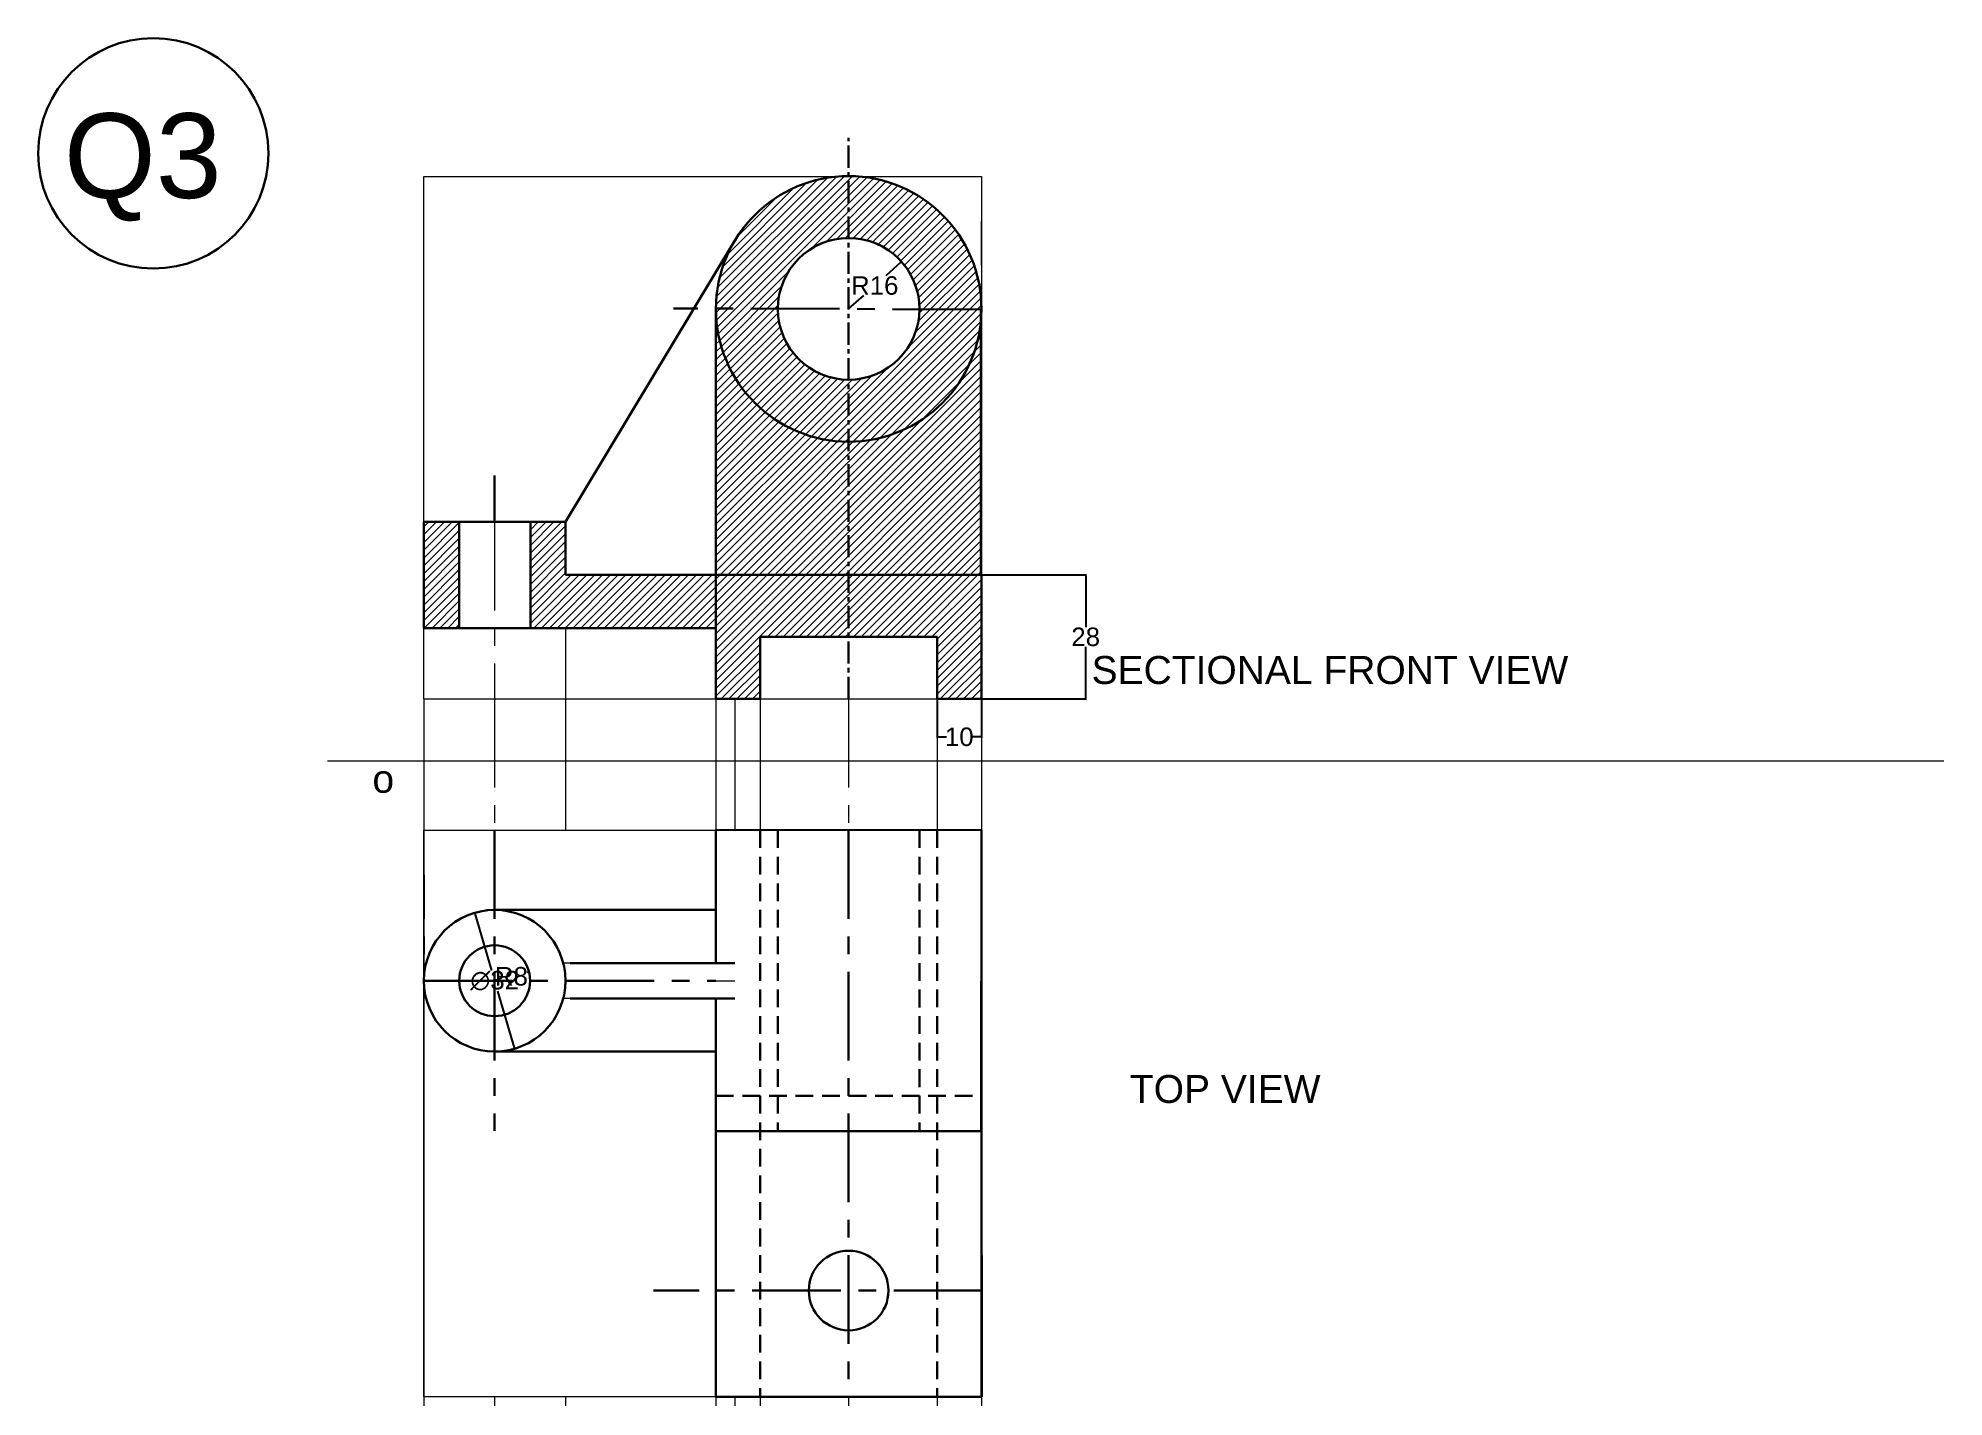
# Model space of a CAD drawing. Header units: millimetres. Extents: x -87 to 344, y -158 to 149.
import ezdxf

# ---------------------------------------------------------------- set-up
doc = ezdxf.new("R2010")
doc.units = ezdxf.units.MM
doc.header["$LTSCALE"] = 4
doc.header["$MEASUREMENT"] = 0
doc.linetypes.add('CENTER', pattern=[2, 1.25, -0.25, 0.25, -0.25])
doc.linetypes.add('HIDDEN', pattern=[0.375, 0.25, -0.125])
doc.styles.add('Annotative', font='arial.ttf')
doc.styles.get("Standard").update_dxf_attribs({"font": 'arial.ttf'})
doc.dimstyles.get("Standard").update_dxf_attribs({"dimtxt": 4.18, "dimasz": 0.18, "dimexe": 0.18, "dimexo": 0.0625, "dimgap": 0.09, "dimtad": 0, "dimtih": 1, "dimtoh": 1, "dimdec": 0, "dimzin": 0, "dimdsep": 46, "dimtxsty": 'Annotative', "dimcen": 0.09, "dimclrt": 256, "dimadec": 0, "dimazin": 0, "dimtfac": 1, "dimtdec": 0, "dimtix": 1, "dimtofl": 0, "dimtmove": 0, "dimatfit": 2, "dimfxl": 1, "dimtolj": 1, "dimtzin": 0, "dimarcsym": 0})

# ---------------------------------------------------------------- blocks, each defined once
blk = doc.blocks.new('*D2')
at = {"color": 0, "lineweight": -2, "ltscale": 4, "transparency": 16777216}
for p, q in [((116, -0.06), (116, -8.76)), ((126, -0.06), (126, -8.76)), ((116.18, -8.58), (118.12, -8.58)), ((125.82, -8.58), (123.88, -8.58))]:
    blk.add_line(p, q, dxfattribs=at)
at = {"color": 0, "lineweight": 15, "ltscale": 4, "transparency": 16777216}
for points in [[(116.18, -8.55), (116.18, -8.61), (116, -8.58)], [(125.82, -8.55), (125.82, -8.61), (126, -8.58)]]:
    blk.add_solid(points, dxfattribs=at)
at = {"layer": 'Defpoints', "color": 0, "lineweight": 15, "ltscale": 4, "transparency": 16777216}
for p in [(116, 0), (126, 0), (126, -8.58)]:
    blk.add_point(p, dxfattribs=at)
at = {"lineweight": 15, "ltscale": 4, "transparency": 16777216, "insert": (121, -8.58), "char_height": 4.18, "attachment_point": 5, "style": 'Annotative'}
blk.add_mtext('\\A1;10', dxfattribs=at)
blk = doc.blocks.new('*D3')
at = {"color": 0, "lineweight": -2, "ltscale": 4, "transparency": 16777216}
for p, q in [((126.06, 28), (149.75, 28)), ((149.57, 27.82), (149.57, 16.22)), ((149.57, 0.18), (149.57, 11.78)), ((126.06, 0), (149.75, 0))]:
    blk.add_line(p, q, dxfattribs=at)
at = {"color": 0, "lineweight": 15, "ltscale": 4, "transparency": 16777216}
for points in [[(149.54, 27.82), (149.6, 27.82), (149.57, 28)], [(149.54, 0.18), (149.6, 0.18), (149.57, 0)]]:
    blk.add_solid(points, dxfattribs=at)
at = {"layer": 'Defpoints', "color": 0, "lineweight": 15, "ltscale": 4, "transparency": 16777216}
for p in [(126, 28), (149.57, 28), (126, 0)]:
    blk.add_point(p, dxfattribs=at)
at = {"lineweight": 15, "ltscale": 4, "transparency": 16777216, "insert": (149.57, 14), "char_height": 4.18, "attachment_point": 5, "style": 'Annotative'}
blk.add_mtext('\\A1;28', dxfattribs=at)
blk = doc.blocks.new('*D4')
at = {"color": 0, "lineweight": -2, "ltscale": 4, "transparency": 16777216}
for p, q in [((107.8, 98.63), (104.39, 95.59)), ((96, 88.1), (99.41, 91.14))]:
    blk.add_line(p, q, dxfattribs=at)
at = {"color": 0, "lineweight": 15, "ltscale": 4, "transparency": 16777216}
blk.add_solid([(107.78, 98.65), (107.82, 98.61), (107.94, 98.75)], dxfattribs=at)
at = {"layer": 'Defpoints', "color": 0, "lineweight": 15, "ltscale": 4, "transparency": 16777216}
for p in [(107.94, 98.75), (96, 88.1)]:
    blk.add_point(p, dxfattribs=at)
at = {"lineweight": 15, "ltscale": 4, "transparency": 16777216, "insert": (101.9, 93.36), "char_height": 4.18, "attachment_point": 5, "style": 'Annotative'}
blk.add_mtext('\\A1;R16', dxfattribs=at)
blk = doc.blocks.new('*D5')
at = {"color": 0, "lineweight": -2, "ltscale": 4, "transparency": 16777216}
for p, q in [((16, -63.66), (16.32, -63.58)), ((23.57, -61.71), (23.25, -61.79))]:
    blk.add_line(p, q, dxfattribs=at)
at = {"color": 0, "lineweight": 15, "ltscale": 4, "transparency": 16777216}
blk.add_solid([(23.56, -61.68), (23.58, -61.74), (23.75, -61.66)], dxfattribs=at)
at = {"layer": 'Defpoints', "color": 0, "lineweight": 15, "ltscale": 4, "transparency": 16777216}
for p in [(16, -63.66), (23.75, -61.66)]:
    blk.add_point(p, dxfattribs=at)
at = {"lineweight": 15, "ltscale": 4, "transparency": 16777216, "insert": (19.79, -62.68), "char_height": 4.18, "attachment_point": 5, "style": 'Annotative'}
blk.add_mtext('\\A1;R8', dxfattribs=at)
blk = doc.blocks.new('*D6')
at = {"color": 0, "lineweight": -2, "ltscale": 4, "transparency": 16777216}
for p, q in [((11.54, -48.48), (15.31, -61.32)), ((20.46, -78.84), (16.69, -66))]:
    blk.add_line(p, q, dxfattribs=at)
at = {"color": 0, "lineweight": 15, "ltscale": 4, "transparency": 16777216}
for points in [[(11.57, -48.48), (11.51, -48.49), (11.49, -48.31)], [(20.49, -78.83), (20.43, -78.85), (20.51, -79.01)]]:
    blk.add_solid(points, dxfattribs=at)
at = {"layer": 'Defpoints', "color": 0, "lineweight": 15, "ltscale": 4, "transparency": 16777216}
for p in [(11.49, -48.31), (20.51, -79.01)]:
    blk.add_point(p, dxfattribs=at)
at = {"lineweight": 15, "ltscale": 4, "transparency": 16777216, "insert": (16, -63.66), "char_height": 4.18, "attachment_point": 5, "style": 'Annotative'}
blk.add_mtext('\\A1;∅32', dxfattribs=at)

msp = doc.modelspace()

# ---------------------------------------------------------------- hatches: boundary and pattern name
at = {"lineweight": 15, "ltscale": 4}
h = msp.add_hatch(dxfattribs=at)
h.set_pattern_fill('ANSI31', color=256, scale=10)
h.paths.add_polyline_path([(8, 40), (0, 40), (0, 16), (8, 16)])
h.paths.add_polyline_path([(66, 28), (32, 28), (32, 40), (24.07, 40), (24.07, 16), (66, 16)])
h.paths.add_polyline_path([(80, 88.15), (66, 88.19, 0.415152), (96, 58.1), (96, 72.1, -0.415152)])
h.paths.add_polyline_path([(96, 104.1), (96, 118), (93.6, 118, 0.390055), (66, 88.19), (80, 88.15, -0.413276)])
h.paths.add_polyline_path([(98.4, 118), (96, 118), (96, 104.1, -0.415152), (112, 88.04), (125.9, 88), (125.91, 90.4, 0.369011)])
h.paths.add_polyline_path([(125.9, 85.7), (125.9, 88), (112, 88.04, -0.413276), (96, 72.1), (96, 58.1, 0.390959)])
h.paths.add_polyline_path([(96, 28), (66, 28), (66, 16), (66, 0), (76, 0), (76, 14), (96, 14)])
h.paths.add_polyline_path([(126, 28), (96, 28), (96, 14), (116, 14), (116, 0), (126, 0)])
h.paths.add_polyline_path([(125.9, 85.7, -0.390959), (96, 58.1), (96, 28), (125.9, 28)])
h.paths.add_polyline_path([(96, 58.1, -0.414214), (66, 88.1), (66, 28), (96, 28)])

# ---------------------------------------------------------------- linework, layer by layer
at = {"linetype": 'CENTER', "lineweight": 30}
msp.add_line((96, 0), (96, 126.78), dxfattribs=at)
at = {"lineweight": 15}
for p, q in [((0, 88), (0, 118)), ((0, 118), (126, 118)), ((0, 28), (0, 88)), ((0, 0), (0, 16)), ((0, 0), (16, 0)), ((16, 0), (66, 0)), ((76, 0), (116, 0))]:
    msp.add_line(p, q, dxfattribs=at)
at = {"linetype": 'CENTER', "lineweight": 15, "ltscale": 4}
for p, q in [((126, 118), (125.9, 88)), ((0, 40), (16, 40)), ((16, 40), (16, -6.42)), ((0, -29.66), (0.05, -63.66)), ((126.14, -157.66), (126.21, -133.66))]:
    msp.add_line(p, q, dxfattribs=at)
at = {"lineweight": 5}
for p, q in [((126, 118), (126, 0)), ((66, 0), (76, 0))]:
    msp.add_line(p, q, dxfattribs=at)
at = {"lineweight": 30, "ltscale": 4}
for p, q in [((32, 40), (70.3, 103.58)), ((66, 88.1), (66, 28)), ((125.9, 88), (125.9, 28)), ((8, 40), (8, 16)), ((24.07, 40), (24.07, 16)), ((66, -29.66), (126, -29.6)), ((66, -29.66), (66, -59.66)), ((126, -29.66), (125.97, -97.66)), ((126, -29.66), (126, -157.66)), ((16, -47.66), (66, -47.66)), ((33.03, -59.66), (70.3, -59.66)), ((33.03, -67.66), (70.3, -67.66)), ((66, -67.66), (66, -157.66)), ((16, -79.66), (66, -79.66)), ((125.97, -97.66), (66, -97.66)), ((66, -157.66), (126, -157.66))]:
    msp.add_line(p, q, dxfattribs=at)
at = {"linetype": 'CENTER', "lineweight": 30, "ltscale": 4}
for p, q in [((125.9, 88), (56.43, 88.22)), ((16, 40), (16, 50.48)), ((16, -29.66), (16, -97.58)), ((96, -29.66), (96, -157.66)), ((0.05, -63.66), (66, -63.66)), ((126.21, -133.66), (51.91, -133.66))]:
    msp.add_line(p, q, dxfattribs=at)
at = {"lineweight": 30}
for p, q in [((32, 40), (0, 40)), ((0, 40), (0, 16)), ((32, 28), (32, 40)), ((66, 28), (32, 28)), ((66, 0), (66, 28)), ((66, 28), (126, 28)), ((126, 28), (126, 0)), ((0, 16), (66, 16)), ((116, 14), (76, 14)), ((76, 14), (76, 0)), ((116, 0), (116, 14)), ((76, 0), (66, 0)), ((126, 0), (116, 0))]:
    msp.add_line(p, q, dxfattribs=at)
at = {"lineweight": 15, "ltscale": 4}
for p, q in [((16, 40), (8, 40)), ((16, 40), (24.07, 40)), ((32, 40), (32, 28)), ((-21.77, -13.97), (343.52, -13.97)), ((0, -29.66), (126, -29.66)), ((0, -157.66), (0, -29.66)), ((126, -29.66), (126.14, -157.66)), ((33.03, -59.66), (31.49, -59.66)), ((66, -63.66), (70.3, -63.66)), ((33.03, -67.66), (31.49, -67.66)), ((126.14, -157.66), (0, -157.66))]:
    msp.add_line(p, q, dxfattribs=at)
for p, q in [((0, 16), (0, 28)), ((116, 0), (126, 0))]:
    msp.add_line(p, q)
at = {"color": 51, "lineweight": 15, "ltscale": 4, "true_color": 0xf8f6b0}
for p, q in [((32, 16), (32, -29.66)), ((66, 0), (66, -29.66)), ((70.3, 0), (70.3, -29.66)), ((76, 0), (76, -29.66)), ((116, 0), (116, -29.66))]:
    msp.add_line(p, q, dxfattribs=at)
at = {"color": 51, "linetype": 'CENTER', "lineweight": 15, "ltscale": 4, "true_color": 0xf8f6b0}
for p, q in [((16, 0), (16, -29.66)), ((96, 0), (96, -29.66))]:
    msp.add_line(p, q, dxfattribs=at)
at = {"linetype": 'HIDDEN', "lineweight": 30, "ltscale": 4}
for p, q in [((76, -29.66), (76, -157.66)), ((80, -29.66), (79.98, -97.66)), ((112, -29.67), (111.98, -97.67)), ((116, -29.66), (116, -157.66)), ((66, -89.66), (125.97, -89.69))]:
    msp.add_line(p, q, dxfattribs=at)
at = {"color": 51, "lineweight": 15, "ltscale": 4, "true_color": 0xf8f6b0}
for p in [(0, 0), (126, 0), (32, -157.66), (66, -157.66), (70.3, -157.66), (76, -157.66), (116, -157.66)]:
    msp.add_ray(p, (0, -1), dxfattribs=at)
at = {"color": 51, "linetype": 'CENTER', "lineweight": 15, "ltscale": 4, "true_color": 0xf8f6b0}
for p in [(16, -157.66), (96, -157.66)]:
    msp.add_ray(p, (0, -1), dxfattribs=at)
at = {"lineweight": 30, "ltscale": 4}
for centre, radius in [((-61.15, 123.24), 26.03), ((96, 88.1), 30), ((96, 88.1), 16), ((16, -63.66), 16), ((16, -63.66), 8), ((96, -133.66), 9)]:
    msp.add_circle(centre, radius, dxfattribs=at)

# ---------------------------------------------------------------- texts
msp.add_text('Q3', height=19.139, dxfattribs=at).set_placement((-81.36, 113.15))
at = {"lineweight": 15, "ltscale": 4}
for s, height, p in [('SECTIONAL FRONT VIEW', 6.3097, (150.9, 3.38)), ('o', 6.31, (-11.63, -21.2)), ('TOP VIEW', 6.31, (159.55, -91.27))]:
    msp.add_text(s, height=height, dxfattribs=at).set_placement(p)

# ---------------------------------------------------------------- dimensions: what is measured, and where the dimension line sits
at = {"color": 3, "lineweight": 15, "ltscale": 4}
for center, mpoint, picture, middle in [((96, 88.1), (107.94, 98.75), '*D4', (101.9, 93.36)), ((16, -63.66), (23.75, -61.66), '*D5', (19.79, -62.68))]:
    dim = msp.add_radius_dim(center=center, mpoint=mpoint, dimstyle='Standard', dxfattribs=at)
    dim.commit()
    dim.dimension.update_dxf_attribs({"geometry": picture, "text_midpoint": middle})
dim = msp.add_linear_dim(base=(149.57, 28), p1=(126, 0), p2=(126, 28), angle=90, dimstyle='Standard', dxfattribs=at)
dim.commit()
dim.dimension.update_dxf_attribs({"geometry": '*D3', "text_midpoint": (149.57, 14)})
dim = msp.add_linear_dim(base=(126, -8.58), p1=(116, 0), p2=(126, 0), dimstyle='Standard', dxfattribs=at)
dim.commit()
dim.dimension.update_dxf_attribs({"geometry": '*D2', "text_midpoint": (121, -8.58)})
dim = msp.add_diameter_dim_2p(p1=(11.49, -48.31), p2=(20.51, -79.01), dimstyle='Standard', dxfattribs=at)
dim.commit()
dim.dimension.update_dxf_attribs({"geometry": '*D6', "text_midpoint": (16, -63.66)})

doc.saveas('drawing.dxf')
